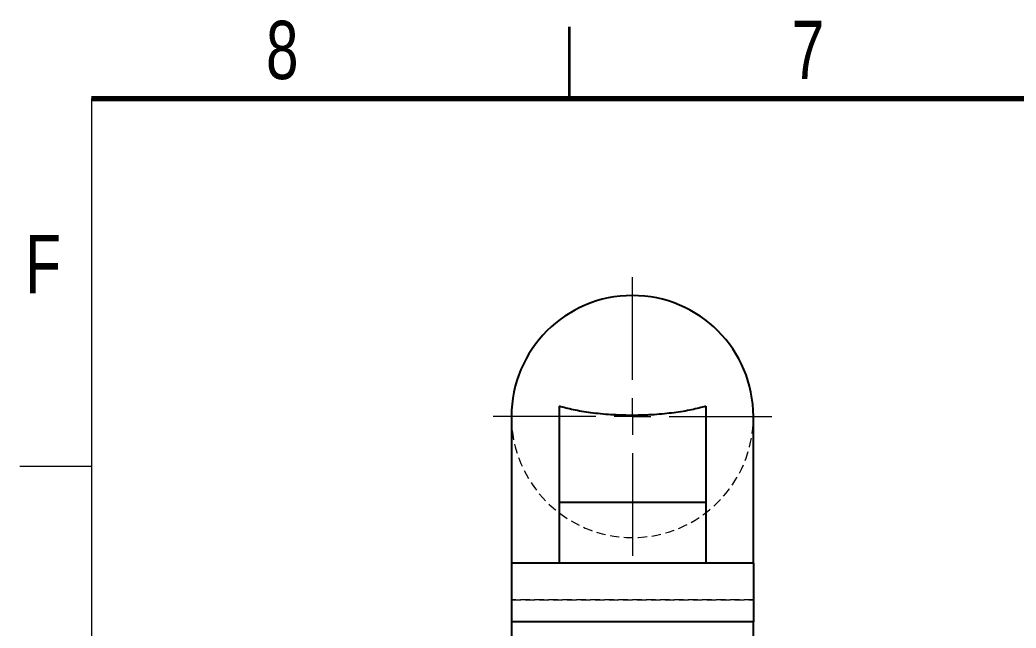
# Model space of a CAD drawing. Header units: millimetres. Extents: x 721 to 1262, y 393 to 775.
# Drawn here: x 720.9 to 856.8, y 692.5 to 775.4 of the extents above; entities that cross this region are included whole.
import ezdxf

# ---------------------------------------------------------------- set-up
doc = ezdxf.new("R2010")
doc.units = ezdxf.units.MM
doc.linetypes.add('HIDDEN', pattern=[1.905, 1.27, -0.635])
doc.styles.add('SLDTEXTSTYLE0', font='TXT', dxfattribs={"width": 0.75})

# ---------------------------------------------------------------- blocks, each defined once
blk = doc.blocks.new('SW_CENTERMARKSYMBOL_2')
at = {"color": 0, "linetype": 'Continuous', "lineweight": 0}
for p, q in [((0, 1), (0, 3.8)), ((0, 0), (0, 0.5)), ((-1, 0), (-3.8, 0)), ((0, 0), (-0.5, 0)), ((0, 0), (0, -0.5)), ((0, 0), (0.5, 0)), ((1, 0), (3.8, 0)), ((0, -1), (0, -3.8))]:
    blk.add_line(p, q, dxfattribs=at)

msp = doc.modelspace()

# ---------------------------------------------------------------- linework, layer by layer
at = {"linetype": 'Continuous', "lineweight": 35}
msp.add_line((795.9, 764.69), (795.9, 774.47), dxfattribs=at)
at = {"linetype": 'Continuous', "lineweight": 70}
msp.add_line((730.71, 764.69), (1252.22, 764.69), dxfattribs=at)
at = {"lineweight": 20}
msp.add_line((730.71, 764.69), (730.71, 403.55), dxfattribs=at)
at = {"color": 7, "linetype": 'Continuous', "lineweight": 25}
for p, q in [((794.47, 722.73), (794.47, 709.59)), ((814.47, 722.73), (814.47, 709.59)), ((787.97, 721.32), (787.97, 701.32)), ((820.97, 701.32), (820.97, 721.32)), ((814.47, 709.59), (794.47, 709.59)), ((794.47, 709.59), (794.47, 701.32)), ((814.47, 709.59), (814.47, 701.32)), ((820.97, 701.32), (787.97, 701.32)), ((787.97, 701.32), (787.97, 693.32)), ((820.97, 701.32), (820.97, 693.32)), ((787.97, 693.32), (787.97, 686.32)), ((820.97, 693.32), (787.97, 693.32)), ((820.97, 686.32), (820.97, 693.32))]:
    msp.add_line(p, q, dxfattribs=at)
at = {"linetype": 'Continuous', "lineweight": 20}
msp.add_line((730.71, 714.5), (720.93, 714.5), dxfattribs=at)
at = {"color": 7, "linetype": 'HIDDEN', "lineweight": 18}
for p, q in [((820.97, 696.32), (787.97, 696.32)), ((787.97, 696.32), (820.96, 696.32))]:
    msp.add_line(p, q, dxfattribs=at)
at = {"color": 7, "linetype": 'Continuous', "lineweight": 25}
for start, end in [(90, 180), (0, 90)]:
    msp.add_arc((804.47, 721.32), 16.5, start, end, dxfattribs=at)
at = {"color": 7, "linetype": 'HIDDEN', "lineweight": 18}
msp.add_arc((804.47, 721.32), 16.5, 180, 0, dxfattribs=at)
at = {"color": 7, "linetype": 'Continuous', "lineweight": 25}
msp.add_open_spline([(814.47, 722.73), (813.88, 722.55), (813.23, 722.39), (812.16, 722.16), (811.78, 722.09), (810.98, 721.95), (810.57, 721.89), (809.29, 721.73), (808.39, 721.64), (807.19, 721.56), (806.95, 721.55), (806.46, 721.52), (806.22, 721.51), (805.48, 721.49), (804.99, 721.48), (804.25, 721.48), (804, 721.48), (803.5, 721.49), (803.25, 721.5), (802.51, 721.52), (802.02, 721.54), (801.07, 721.6), (800.6, 721.64), (799.68, 721.73), (799.23, 721.78), (798.38, 721.89), (797.97, 721.95), (797.17, 722.09), (796.79, 722.16), (795.7, 722.39), (795.05, 722.55), (794.47, 722.73)], degree=3, knots=[0, 0, 0, 0, 0.125, 0.125, 0.1875, 0.1875, 0.25, 0.25, 0.375, 0.375, 0.40625, 0.40625, 0.4375, 0.4375, 0.5, 0.5, 0.53125, 0.53125, 0.5625, 0.5625, 0.625, 0.625, 0.6875, 0.6875, 0.75, 0.75, 0.8125, 0.8125, 0.875, 0.875, 1, 1, 1, 1], dxfattribs=at)

# ---------------------------------------------------------------- block references
at = {"color": 7, "linetype": 'Continuous', "lineweight": 0, "xscale": 4.999999999999929, "yscale": 4.999999999999929, "zscale": 4.999999999999929}
msp.add_blockref('SW_CENTERMARKSYMBOL_2', (804.47, 721.32), dxfattribs=at)

# ---------------------------------------------------------------- texts
at = {"linetype": 'Continuous', "lineweight": 0, "char_height": 7.95, "attachment_point": 2, "style": 'SLDTEXTSTYLE0'}
for s, insert in [('8', (756.71, 775.27)), ('7', (828.41, 775.27)), ('F', (724.11, 746.08))]:
    msp.add_mtext(s, dxfattribs=dict(at, insert=insert))

doc.saveas('drawing.dxf')
